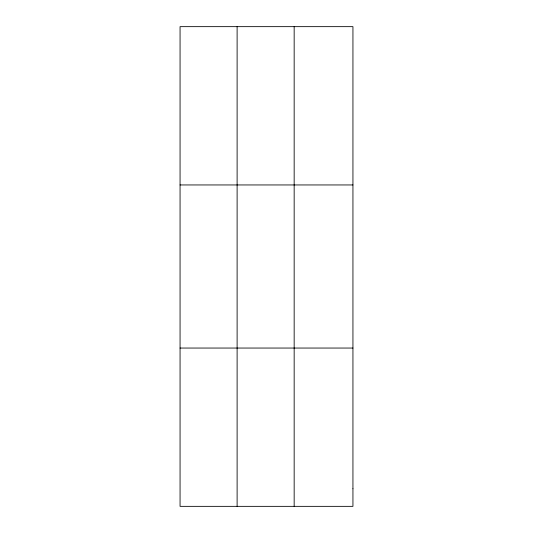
<?xml version="1.0" encoding="UTF-8"?>
<svg xmlns="http://www.w3.org/2000/svg" width="533" height="533" viewBox="0 0 533 533"><rect width="100%" height="100%" fill="white"/><g stroke="black" fill="none" stroke-linecap="round" stroke-linejoin="round"><path stroke-width="0.8" d="M237.112 506.35L237.112 26.65M294.163 506.35L294.163 26.65M180.061 184.951L352.939 184.951M180.061 348.049L352.939 348.049M352.939 488.761L352.939 506.35L180.061 506.35L180.061 26.65L352.939 26.65L352.939 488.761"/></g></svg>
